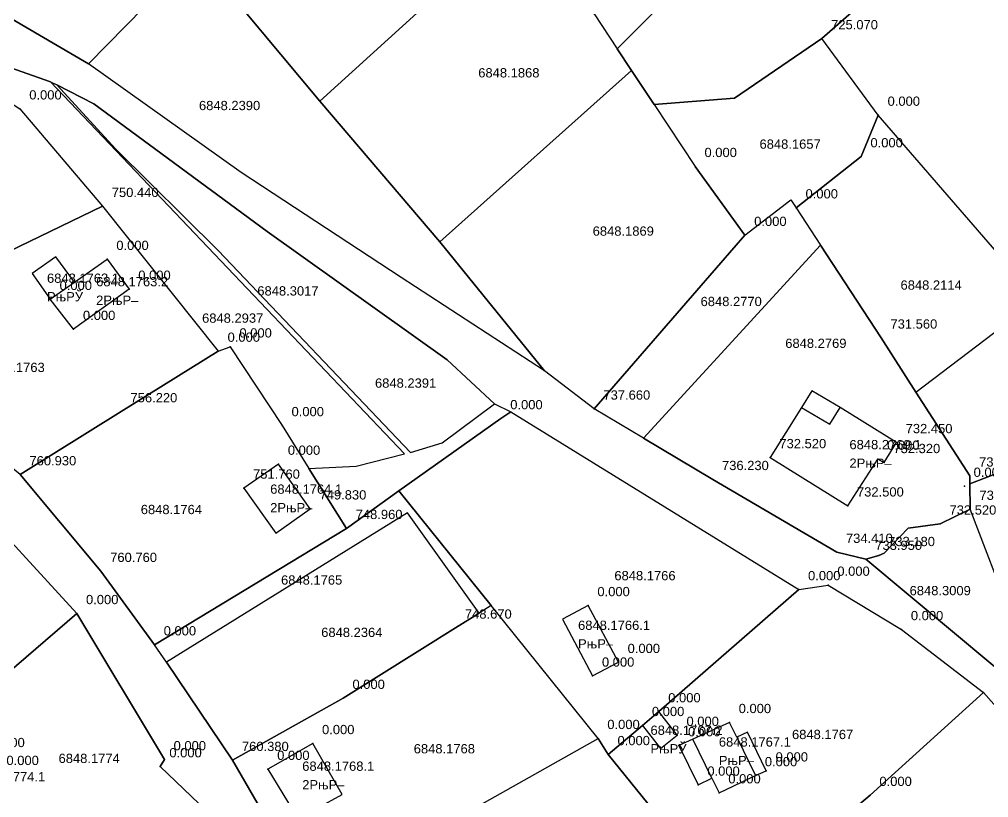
# Model space of a CAD drawing. Header units: metres. Extents: x 8504925 to 8509157, y 4588840 to 4591954.
# Drawn here: x 8505812 to 8505916.5, y 4590708.3 to 4590792.2 of the extents above; entities that cross this region are included whole.
import ezdxf

# ---------------------------------------------------------------- set-up
doc = ezdxf.new("R2010")
doc.units = ezdxf.units.M
for name, color, linetype in [('cad13', 30, 'Continuous'), ('cad140', 7, 'Continuous'), ('cad144', 7, 'Continuous'), ('cad146', 7, 'Continuous'), ('cad22', 7, 'Continuous'), ('cad_cont_1', 30, 'Continuous'), ('cad_cont_2', 7, 'Continuous'), ('points', 1, 'Continuous'), ('texts', 7, 'Continuous')]:
    doc.layers.add(name, color=color, linetype=linetype)
doc.styles.get("Standard").update_dxf_attribs({"font": 'arial.ttf'})

msp = doc.modelspace()

# ---------------------------------------------------------------- linework, layer by layer
at = {"layer": 'cad13'}
for points in [[(8505817.91, 4590763.87), (8505815.9, 4590766.61), (8505813.33, 4590764.8), (8505815.29, 4590762.03)], [(8505817.91, 4590763.87), (8505821.41, 4590766.35), (8505823.78, 4590763.13), (8505817.81, 4590758.8), (8505815.29, 4590762.03)], [(8505815.29, 4590762.03), (8505817.91, 4590763.87)], [(8505892.93, 4590744.97), (8505901.3, 4590739.76), (8505904.55, 4590744.8), (8505905.23, 4590744.44), (8505906.55, 4590746.59), (8505900.497, 4590750.369), (8505897.44, 4590752.169), (8505896.315, 4590750.373), (8505892.93, 4590744.97)], [(8505839.63, 4590736.8), (8505843.33, 4590739.44), (8505839.91, 4590744.26), (8505836.16, 4590741.68), (8505839.63, 4590736.8)], [(8505873.79, 4590721.41), (8505876.56, 4590722.88), (8505873.3, 4590729.01), (8505870.54, 4590727.53), (8505873.79, 4590721.41)], [(8505879.18, 4590716.08), (8505881.1, 4590713.6), (8505882.91, 4590715.02), (8505880.94, 4590717.56)], [(8505886.65, 4590710.38), (8505887.42, 4590708.82), (8505891.36, 4590710.67), (8505892.52, 4590711.18), (8505890.48, 4590715.35), (8505889.33, 4590714.79), (8505888.54, 4590716.4), (8505884.59, 4590714.59), (8505883.08, 4590713.9), (8505885.16, 4590709.65), (8505886.65, 4590710.38)], [(8505842, 4590706.02), (8505841.57, 4590705.8), (8505842.33, 4590704.4), (8505844.89, 4590705.78), (8505844.13, 4590707.19), (8505846.77, 4590708.62), (8505843.6, 4590714.13), (8505838.76, 4590711.35), (8505842, 4590706.02)]]:
    msp.add_lwpolyline(points, dxfattribs=at)
at = {"layer": 'cad140'}
for points in [[(8505904.91, 4590757.87), (8505908.659, 4590752.033)], [(8505908.659, 4590752.033), (8505914.47, 4590742.99), (8505914.48, 4590742.114)], [(8505879.29, 4590747.037), (8505873.95, 4590750.21)], [(8505903.27, 4590734), (8505900.11, 4590734.76), (8505886.74, 4590742.61), (8505879.29, 4590747.037)], [(8505914.48, 4590742.114), (8505914.51, 4590739.4)], [(8505914.51, 4590739.4), (8505911.28, 4590737.81)], [(8505904.66, 4590734.41), (8505903.27, 4590734)]]:
    msp.add_lwpolyline(points, dxfattribs=at)
at = {"layer": 'cad144'}
for points in [[(8505898.51, 4590790.15), (8505913.37, 4590803.2)], [(8505873.95, 4590792.82), (8505876.435, 4590789.056)], [(8505904.6, 4590781.9), (8505898.51, 4590790.15)], [(8505802.14, 4590789.01), (8505812.02, 4590782.58), (8505820.92, 4590772.06)], [(8505876.435, 4590789.056), (8505877.991, 4590786.708)], [(8505877.991, 4590786.708), (8505880.427, 4590783.034)], [(8505880.427, 4590783.034), (8505884.85, 4590776.37)], [(8505904.6, 4590781.9), (8505902.75, 4590777.42), (8505895.75, 4590771.91)], [(8505921.79, 4590762.01), (8505904.6, 4590781.9)], [(8505890.21, 4590768.94), (8505884.85, 4590776.37)], [(8505793.04, 4590758.04), (8505804.03, 4590763.91), (8505820.92, 4590772.06)], [(8505820.92, 4590772.06), (8505833.41, 4590756.45)], [(8505890.21, 4590768.94), (8505895.17, 4590772.772)], [(8505873.95, 4590750.21), (8505890.21, 4590768.94)], [(8505812.04, 4590743.12), (8505801.02, 4590752.09), (8505793.04, 4590758.04)], [(8505812.04, 4590743.12), (8505822.94, 4590749.92), (8505833.41, 4590756.45)], [(8505833.41, 4590756.45), (8505834.69, 4590756.91), (8505840.31, 4590748.42), (8505843.192, 4590743.799)], [(8505852.89, 4590741.36), (8505863.9, 4590749.17), (8505864.97, 4590749.91)], [(8505864.97, 4590749.91), (8505896.02, 4590730.73)], [(8505798.74, 4590748.61), (8505805.99, 4590741.36), (8505818.14, 4590728.15)], [(8505914.48, 4590742.114), (8505919.98, 4590744.26), (8505930.45, 4590748.83), (8505933.575, 4590745.714)], [(8505843.192, 4590743.799), (8505847.23, 4590737.33)], [(8505812.04, 4590743.12), (8505820.75, 4590732.7), (8505826.52, 4590724.78)], [(8505847.23, 4590737.33), (8505852.89, 4590741.36)], [(8505862.85, 4590728.99), (8505852.89, 4590741.36)], [(8505926.1, 4590714.95), (8505918.99, 4590727.69), (8505914.51, 4590739.4)], [(8505826.52, 4590724.78), (8505847.23, 4590737.33)], [(8505896.02, 4590730.73), (8505899.18, 4590731.21), (8505907.11, 4590726.42), (8505915.95, 4590719.62)], [(8505880.94, 4590717.56), (8505896.02, 4590730.73)], [(8505799.62, 4590712.22), (8505818.14, 4590728.15)], [(8505818.14, 4590728.15), (8505827.59, 4590712.39), (8505827.13, 4590711.63), (8505833.04, 4590705.99)], [(8505874.37, 4590714.68), (8505862.85, 4590728.99)], [(8505859.01, 4590726.59), (8505846.88, 4590719.01), (8505834.96, 4590712.31)], [(8505827.808, 4590722.892), (8505826.52, 4590724.78)], [(8505834.96, 4590712.31), (8505827.808, 4590722.892)], [(8505915.95, 4590719.62), (8505903.72, 4590708.54), (8505891.29, 4590698.05)], [(8505915.95, 4590719.62), (8505928.37, 4590705.55)], [(8505875.47, 4590712.94), (8505879.18, 4590716.08)], [(8505843.61, 4590697.35), (8505874.37, 4590714.68)], [(8505875.47, 4590712.94), (8505874.37, 4590714.68)], [(8505884.79, 4590701.45), (8505875.47, 4590712.94)], [(8505843.61, 4590697.35), (8505834.96, 4590712.31)]]:
    msp.add_lwpolyline(points, dxfattribs=at)
at = {"layer": 'cad146'}
for points in [[(8505876.435, 4590789.056), (8505899.528, 4590812.127)], [(8505844.37, 4590783.39), (8505864.139, 4590801.38)], [(8505819.42, 4590787.41), (8505796.16, 4590801.07)], [(8505819.42, 4590787.41), (8505831.46, 4590799.71)], [(8505844.37, 4590783.39), (8505835.96, 4590793.46), (8505831.46, 4590799.71)], [(8505802.82, 4590789.89), (8505815.3, 4590785.49)], [(8505880.427, 4590783.034), (8505889.1, 4590783.71), (8505898.51, 4590790.15)], [(8505868.59, 4590754.3), (8505853.14, 4590764.39), (8505835.89, 4590775.72), (8505819.42, 4590787.41)], [(8505857.31, 4590768.22), (8505877.991, 4590786.708)], [(8505843.192, 4590743.799), (8505848.28, 4590744.05), (8505853.49, 4590745.35), (8505815.3, 4590785.49)], [(8505815.3, 4590785.49), (8505816.01, 4590785.16)], [(8505816.01, 4590785.16), (8505822.37, 4590778.24), (8505833.38, 4590767.28), (8505854.13, 4590745.51), (8505857.57, 4590746.55), (8505863.19, 4590750.74)], [(8505816.01, 4590785.16), (8505819.98, 4590783.1), (8505838.68, 4590769.33), (8505858.09, 4590755.51), (8505863.19, 4590750.74)], [(8505857.31, 4590768.22), (8505844.37, 4590783.39)], [(8505895.17, 4590772.772), (8505895.75, 4590771.91)], [(8505895.75, 4590771.91), (8505898.372, 4590767.873)], [(8505868.59, 4590754.3), (8505857.31, 4590768.22)], [(8505898.372, 4590767.873), (8505879.29, 4590747.037)], [(8505904.91, 4590757.87), (8505898.372, 4590767.873)], [(8505908.659, 4590752.033), (8505921.79, 4590762.01)], [(8505873.95, 4590750.21), (8505868.59, 4590754.3)], [(8505863.19, 4590750.74), (8505864.97, 4590749.91)], [(8505861.54, 4590728.172), (8505853.808, 4590739.01), (8505827.808, 4590722.892)], [(8505904.66, 4590734.41), (8505905.24, 4590734.65), (8505907.81, 4590737.36), (8505911.28, 4590737.81)], [(8505926.1, 4590714.95), (8505903.27, 4590734)], [(8505859.01, 4590726.59), (8505861.54, 4590728.172)], [(8505862.85, 4590728.99), (8505861.54, 4590728.172)], [(8505880.94, 4590717.56), (8505879.18, 4590716.08)]]:
    msp.add_lwpolyline(points, dxfattribs=at)
at = {"layer": 'cad22'}
for points in [[(8505896.315, 4590750.373), (8505899.375, 4590748.57), (8505900.497, 4590750.369)], [(8505886.65, 4590710.38), (8505884.59, 4590714.59)], [(8505889.33, 4590714.79), (8505891.36, 4590710.67)]]:
    msp.add_lwpolyline(points, dxfattribs=at)
at = {"layer": 'cad_cont_1'}
for points in [[(8505815.29, 4590762.03), (8505817.91, 4590763.87), (8505817.91, 4590763.87), (8505815.9, 4590766.61), (8505813.33, 4590764.8), (8505815.29, 4590762.03)], [(8505815.29, 4590762.03), (8505817.91, 4590763.87), (8505817.91, 4590763.87), (8505821.41, 4590766.35), (8505823.78, 4590763.13), (8505817.81, 4590758.8), (8505815.29, 4590762.03)], [(8505892.93, 4590744.97), (8505901.3, 4590739.76), (8505904.55, 4590744.8), (8505905.23, 4590744.44), (8505906.55, 4590746.59), (8505900.497, 4590750.369), (8505897.44, 4590752.169), (8505896.315, 4590750.373), (8505892.93, 4590744.97)], [(8505839.63, 4590736.8), (8505843.33, 4590739.44), (8505839.91, 4590744.26), (8505836.16, 4590741.68), (8505839.63, 4590736.8)], [(8505873.79, 4590721.41), (8505876.56, 4590722.88), (8505873.3, 4590729.01), (8505870.54, 4590727.53), (8505873.79, 4590721.41)], [(8505880.94, 4590717.56), (8505879.18, 4590716.08), (8505879.18, 4590716.08), (8505881.1, 4590713.6), (8505882.91, 4590715.02), (8505880.94, 4590717.56)], [(8505886.65, 4590710.38), (8505887.42, 4590708.82), (8505891.36, 4590710.67), (8505892.52, 4590711.18), (8505890.48, 4590715.35), (8505889.33, 4590714.79), (8505888.54, 4590716.4), (8505884.59, 4590714.59), (8505883.08, 4590713.9), (8505885.16, 4590709.65), (8505886.65, 4590710.38)], [(8505842, 4590706.02), (8505841.57, 4590705.8), (8505842.33, 4590704.4), (8505844.89, 4590705.78), (8505844.13, 4590707.19), (8505846.77, 4590708.62), (8505843.6, 4590714.13), (8505838.76, 4590711.35), (8505842, 4590706.02)]]:
    msp.add_lwpolyline(points, dxfattribs=at)
at = {"layer": 'cad_cont_2'}
for points in [[(8505811.19, 4590830.24), (8505796.16, 4590801.07), (8505796.16, 4590801.07), (8505819.42, 4590787.41), (8505819.42, 4590787.41), (8505831.46, 4590799.71), (8505831.46, 4590799.71), (8505841.17, 4590808.9), (8505841.17, 4590808.9), (8505828.47, 4590822.95), (8505828.47, 4590822.95), (8505823.982, 4590818.094), (8505812.109, 4590829.368), (8505812.109, 4590829.368), (8505811.19, 4590830.24)], [(8505864.139, 4590801.38), (8505873.95, 4590792.82), (8505873.95, 4590792.82), (8505876.435, 4590789.056), (8505876.435, 4590789.056), (8505899.528, 4590812.127), (8505899.528, 4590812.127), (8505889.17, 4590818.5), (8505889.17, 4590818.5), (8505884.42, 4590822.83), (8505884.42, 4590822.83), (8505864.139, 4590801.38)], [(8505844.37, 4590783.39), (8505835.96, 4590793.46), (8505831.46, 4590799.71), (8505831.46, 4590799.71), (8505841.17, 4590808.9), (8505841.17, 4590808.9), (8505847.492, 4590815.921), (8505847.492, 4590815.921), (8505849.62, 4590814.08), (8505849.62, 4590814.08), (8505864.139, 4590801.38), (8505864.139, 4590801.38), (8505844.37, 4590783.39)], [(8505876.435, 4590789.056), (8505899.528, 4590812.127), (8505899.528, 4590812.127), (8505900.64, 4590811.46), (8505913.37, 4590803.2), (8505913.37, 4590803.2), (8505898.51, 4590790.15), (8505898.51, 4590790.15), (8505889.1, 4590783.71), (8505880.427, 4590783.034), (8505880.427, 4590783.034), (8505877.991, 4590786.708), (8505877.991, 4590786.708), (8505876.435, 4590789.056)], [(8505904.6, 4590781.9), (8505898.51, 4590790.15), (8505898.51, 4590790.15), (8505913.37, 4590803.2), (8505913.37, 4590803.2), (8505917.766, 4590798.489), (8505917.766, 4590798.489), (8505922.43, 4590793.5), (8505930.96, 4590782.51), (8505937.13, 4590774.81), (8505936.75, 4590774.23), (8505936.75, 4590774.23), (8505921.79, 4590762.01), (8505921.79, 4590762.01), (8505904.6, 4590781.9)], [(8505844.37, 4590783.39), (8505864.139, 4590801.38), (8505864.139, 4590801.38), (8505873.95, 4590792.82), (8505873.95, 4590792.82), (8505876.435, 4590789.056), (8505876.435, 4590789.056), (8505877.991, 4590786.708), (8505877.991, 4590786.708), (8505857.31, 4590768.22), (8505857.31, 4590768.22), (8505844.37, 4590783.39)], [(8505926.1, 4590714.95), (8505903.27, 4590734), (8505903.27, 4590734), (8505900.11, 4590734.76), (8505886.74, 4590742.61), (8505879.29, 4590747.037), (8505879.29, 4590747.037), (8505873.95, 4590750.21), (8505873.95, 4590750.21), (8505868.59, 4590754.3), (8505868.59, 4590754.3), (8505853.14, 4590764.39), (8505835.89, 4590775.72), (8505819.42, 4590787.41), (8505819.42, 4590787.41), (8505796.16, 4590801.07)], [(8505819.42, 4590787.41), (8505831.46, 4590799.71), (8505831.46, 4590799.71), (8505835.96, 4590793.46), (8505844.37, 4590783.39), (8505844.37, 4590783.39), (8505857.31, 4590768.22), (8505857.31, 4590768.22), (8505868.59, 4590754.3), (8505868.59, 4590754.3), (8505853.14, 4590764.39), (8505835.89, 4590775.72), (8505819.42, 4590787.41)], [(8505802.14, 4590789.01), (8505812.02, 4590782.58), (8505820.92, 4590772.06), (8505820.92, 4590772.06), (8505833.41, 4590756.45), (8505833.41, 4590756.45), (8505834.69, 4590756.91), (8505840.31, 4590748.42), (8505843.192, 4590743.799), (8505843.192, 4590743.799), (8505848.28, 4590744.05), (8505853.49, 4590745.35), (8505815.3, 4590785.49), (8505815.3, 4590785.49), (8505802.82, 4590789.89), (8505802.82, 4590789.89), (8505802.14, 4590789.01)], [(8505802.82, 4590789.89), (8505815.3, 4590785.49), (8505815.3, 4590785.49), (8505816.01, 4590785.16), (8505816.01, 4590785.16), (8505819.98, 4590783.1), (8505838.68, 4590769.33), (8505858.09, 4590755.51), (8505863.19, 4590750.74), (8505863.19, 4590750.74), (8505864.97, 4590749.91), (8505864.97, 4590749.91), (8505896.02, 4590730.73), (8505896.02, 4590730.73), (8505899.18, 4590731.21), (8505907.11, 4590726.42), (8505915.95, 4590719.62), (8505915.95, 4590719.62), (8505928.37, 4590705.55)], [(8505880.427, 4590783.034), (8505884.85, 4590776.37), (8505884.85, 4590776.37), (8505890.21, 4590768.94), (8505890.21, 4590768.94), (8505895.17, 4590772.772), (8505895.17, 4590772.772), (8505895.75, 4590771.91), (8505895.75, 4590771.91), (8505902.75, 4590777.42), (8505904.6, 4590781.9), (8505904.6, 4590781.9), (8505898.51, 4590790.15), (8505898.51, 4590790.15), (8505889.1, 4590783.71), (8505880.427, 4590783.034)], [(8505778.51, 4590769.61), (8505789.99, 4590779.61), (8505802.14, 4590789.01), (8505802.14, 4590789.01), (8505812.02, 4590782.58), (8505820.92, 4590772.06), (8505820.92, 4590772.06), (8505804.03, 4590763.91), (8505793.04, 4590758.04), (8505793.04, 4590758.04), (8505778.51, 4590769.61)], [(8505857.31, 4590768.22), (8505877.991, 4590786.708), (8505877.991, 4590786.708), (8505880.427, 4590783.034), (8505880.427, 4590783.034), (8505884.85, 4590776.37), (8505884.85, 4590776.37), (8505890.21, 4590768.94), (8505890.21, 4590768.94), (8505873.95, 4590750.21), (8505873.95, 4590750.21), (8505868.59, 4590754.3), (8505868.59, 4590754.3), (8505857.31, 4590768.22)], [(8505843.192, 4590743.799), (8505848.28, 4590744.05), (8505853.49, 4590745.35), (8505815.3, 4590785.49), (8505815.3, 4590785.49), (8505816.01, 4590785.16), (8505816.01, 4590785.16), (8505822.37, 4590778.24), (8505833.38, 4590767.28), (8505854.13, 4590745.51), (8505857.57, 4590746.55), (8505863.19, 4590750.74), (8505863.19, 4590750.74), (8505864.97, 4590749.91), (8505864.97, 4590749.91), (8505863.9, 4590749.17), (8505852.89, 4590741.36), (8505852.89, 4590741.36), (8505847.23, 4590737.33), (8505847.23, 4590737.33), (8505843.192, 4590743.799)], [(8505816.01, 4590785.16), (8505822.37, 4590778.24), (8505833.38, 4590767.28), (8505854.13, 4590745.51), (8505857.57, 4590746.55), (8505863.19, 4590750.74), (8505863.19, 4590750.74), (8505858.09, 4590755.51), (8505838.68, 4590769.33), (8505819.98, 4590783.1), (8505816.01, 4590785.16)], [(8505904.6, 4590781.9), (8505902.75, 4590777.42), (8505895.75, 4590771.91), (8505895.75, 4590771.91), (8505898.372, 4590767.873), (8505898.372, 4590767.873), (8505904.91, 4590757.87), (8505904.91, 4590757.87), (8505908.659, 4590752.033), (8505908.659, 4590752.033), (8505921.79, 4590762.01), (8505921.79, 4590762.01), (8505904.6, 4590781.9)], [(8505908.659, 4590752.033), (8505921.79, 4590762.01), (8505921.79, 4590762.01), (8505936.75, 4590774.23), (8505936.75, 4590774.23), (8505946.43, 4590764.03), (8505956.7, 4590758.41), (8505956.7, 4590758.41), (8505946.63, 4590752.71), (8505934.93, 4590746.4), (8505934.93, 4590746.4), (8505933.575, 4590745.714), (8505933.575, 4590745.714), (8505930.45, 4590748.83), (8505919.98, 4590744.26), (8505914.48, 4590742.114), (8505914.48, 4590742.114), (8505914.47, 4590742.99), (8505908.659, 4590752.033)], [(8505793.04, 4590758.04), (8505804.03, 4590763.91), (8505820.92, 4590772.06), (8505820.92, 4590772.06), (8505833.41, 4590756.45), (8505833.41, 4590756.45), (8505822.94, 4590749.92), (8505812.04, 4590743.12), (8505812.04, 4590743.12), (8505801.02, 4590752.09), (8505793.04, 4590758.04)], [(8505873.95, 4590750.21), (8505890.21, 4590768.94), (8505890.21, 4590768.94), (8505895.17, 4590772.772), (8505895.17, 4590772.772), (8505895.75, 4590771.91), (8505895.75, 4590771.91), (8505898.372, 4590767.873), (8505898.372, 4590767.873), (8505879.29, 4590747.037), (8505879.29, 4590747.037), (8505873.95, 4590750.21)], [(8505898.372, 4590767.873), (8505879.29, 4590747.037), (8505879.29, 4590747.037), (8505886.74, 4590742.61), (8505900.11, 4590734.76), (8505903.27, 4590734), (8505903.27, 4590734), (8505904.66, 4590734.41), (8505904.66, 4590734.41), (8505905.24, 4590734.65), (8505907.81, 4590737.36), (8505911.28, 4590737.81), (8505911.28, 4590737.81), (8505914.51, 4590739.4), (8505914.51, 4590739.4), (8505914.48, 4590742.114), (8505914.48, 4590742.114), (8505914.47, 4590742.99), (8505908.659, 4590752.033), (8505908.659, 4590752.033), (8505904.91, 4590757.87), (8505904.91, 4590757.87), (8505898.372, 4590767.873)], [(8505812.04, 4590743.12), (8505822.94, 4590749.92), (8505833.41, 4590756.45), (8505833.41, 4590756.45), (8505834.69, 4590756.91), (8505840.31, 4590748.42), (8505843.192, 4590743.799), (8505843.192, 4590743.799), (8505847.23, 4590737.33), (8505847.23, 4590737.33), (8505826.52, 4590724.78), (8505826.52, 4590724.78), (8505820.75, 4590732.7), (8505812.04, 4590743.12)], [(8505843.61, 4590697.35), (8505834.96, 4590712.31), (8505834.96, 4590712.31), (8505827.808, 4590722.892), (8505827.808, 4590722.892), (8505826.52, 4590724.78), (8505826.52, 4590724.78), (8505820.75, 4590732.7), (8505812.04, 4590743.12), (8505812.04, 4590743.12), (8505801.02, 4590752.09)], [(8505862.85, 4590728.99), (8505852.89, 4590741.36), (8505852.89, 4590741.36), (8505863.9, 4590749.17), (8505864.97, 4590749.91), (8505864.97, 4590749.91), (8505896.02, 4590730.73), (8505896.02, 4590730.73), (8505880.94, 4590717.56), (8505880.94, 4590717.56), (8505879.18, 4590716.08), (8505879.18, 4590716.08), (8505875.47, 4590712.94), (8505875.47, 4590712.94), (8505874.37, 4590714.68), (8505874.37, 4590714.68), (8505862.85, 4590728.99)], [(8505797.06, 4590714.75), (8505781.71, 4590731.93), (8505781.71, 4590731.93), (8505798.74, 4590748.61), (8505798.74, 4590748.61), (8505805.99, 4590741.36), (8505818.14, 4590728.15), (8505818.14, 4590728.15), (8505799.62, 4590712.22), (8505799.62, 4590712.22), (8505797.06, 4590714.75)], [(8505914.48, 4590742.114), (8505919.98, 4590744.26), (8505930.45, 4590748.83), (8505933.575, 4590745.714), (8505933.575, 4590745.714), (8505940.78, 4590738.55), (8505948.22, 4590730.69), (8505948.22, 4590730.69), (8505937.84, 4590723.14), (8505927.46, 4590715.73), (8505927.46, 4590715.73), (8505926.1, 4590714.95), (8505926.1, 4590714.95), (8505918.99, 4590727.69), (8505914.51, 4590739.4), (8505914.51, 4590739.4), (8505914.48, 4590742.114)], [(8505805.99, 4590741.36), (8505818.14, 4590728.15), (8505818.14, 4590728.15), (8505827.59, 4590712.39), (8505827.13, 4590711.63), (8505833.04, 4590705.99)], [(8505826.52, 4590724.78), (8505847.23, 4590737.33), (8505847.23, 4590737.33), (8505852.89, 4590741.36), (8505852.89, 4590741.36), (8505862.85, 4590728.99), (8505862.85, 4590728.99), (8505861.54, 4590728.172), (8505861.54, 4590728.172), (8505853.808, 4590739.01), (8505827.808, 4590722.892), (8505827.808, 4590722.892), (8505826.52, 4590724.78)], [(8505861.54, 4590728.172), (8505853.808, 4590739.01), (8505827.808, 4590722.892), (8505827.808, 4590722.892), (8505834.96, 4590712.31), (8505834.96, 4590712.31), (8505846.88, 4590719.01), (8505859.01, 4590726.59), (8505859.01, 4590726.59), (8505861.54, 4590728.172)], [(8505904.66, 4590734.41), (8505903.27, 4590734), (8505903.27, 4590734), (8505926.1, 4590714.95), (8505926.1, 4590714.95), (8505918.99, 4590727.69), (8505914.51, 4590739.4), (8505914.51, 4590739.4), (8505911.28, 4590737.81), (8505911.28, 4590737.81), (8505907.81, 4590737.36), (8505905.24, 4590734.65), (8505904.66, 4590734.41)], [(8505875.47, 4590712.94), (8505879.18, 4590716.08), (8505879.18, 4590716.08), (8505880.94, 4590717.56), (8505880.94, 4590717.56), (8505896.02, 4590730.73), (8505896.02, 4590730.73), (8505899.18, 4590731.21), (8505907.11, 4590726.42), (8505915.95, 4590719.62), (8505915.95, 4590719.62), (8505903.72, 4590708.54), (8505891.29, 4590698.05), (8505891.29, 4590698.05), (8505884.79, 4590701.45), (8505884.79, 4590701.45), (8505875.47, 4590712.94)], [(8505799.62, 4590712.22), (8505810.95, 4590695.46), (8505810.95, 4590695.46), (8505833.04, 4590705.99), (8505833.04, 4590705.99), (8505827.13, 4590711.63), (8505827.59, 4590712.39), (8505818.14, 4590728.15), (8505818.14, 4590728.15), (8505799.62, 4590712.22)], [(8505859.01, 4590726.59), (8505846.88, 4590719.01), (8505834.96, 4590712.31), (8505834.96, 4590712.31), (8505843.61, 4590697.35), (8505843.61, 4590697.35), (8505874.37, 4590714.68), (8505874.37, 4590714.68), (8505862.85, 4590728.99), (8505862.85, 4590728.99), (8505861.54, 4590728.172), (8505861.54, 4590728.172), (8505859.01, 4590726.59)], [(8505901.55, 4590691.99), (8505891.29, 4590698.05), (8505891.29, 4590698.05), (8505903.72, 4590708.54), (8505915.95, 4590719.62), (8505915.95, 4590719.62), (8505928.37, 4590705.55), (8505928.37, 4590705.55), (8505915.64, 4590694.49), (8505906.65, 4590686.98), (8505906.65, 4590686.98), (8505901.55, 4590691.99)], [(8505843.61, 4590697.35), (8505874.37, 4590714.68), (8505874.37, 4590714.68), (8505875.47, 4590712.94), (8505875.47, 4590712.94), (8505884.79, 4590701.45), (8505884.79, 4590701.45), (8505880.334, 4590698.865), (8505880.334, 4590698.865), (8505868.15, 4590691.81), (8505852.14, 4590682.23), (8505852.14, 4590682.23), (8505843.61, 4590697.35)]]:
    msp.add_lwpolyline(points, dxfattribs=at)
at = {"layer": 'points'}
for p in [(8505898.51, 4590790.15), (8505812.02, 4590782.58), (8505904.6, 4590781.9), (8505902.75, 4590777.42), (8505884.85, 4590776.37), (8505820.92, 4590772.06), (8505895.75, 4590771.91), (8505890.21, 4590768.94), (8505821.41, 4590766.35), (8505823.78, 4590763.13), (8505815.29, 4590762.03), (8505817.81, 4590758.8), (8505904.91, 4590757.87), (8505833.41, 4590756.45), (8505834.69, 4590756.91), (8505873.95, 4590750.21), (8505822.94, 4590749.92), (8505863.9, 4590749.17), (8505840.31, 4590748.42), (8505906.55, 4590746.59), (8505892.93, 4590744.97), (8505904.55, 4590744.8), (8505839.91, 4590744.26), (8505905.23, 4590744.44), (8505812.04, 4590743.12), (8505914.47, 4590742.99), (8505836.16, 4590741.68), (8505886.74, 4590742.61), (8505913.88, 4590741.88), (8505901.3, 4590739.76), (8505843.33, 4590739.44), (8505914.51, 4590739.4), (8505911.28, 4590737.81), (8505847.23, 4590737.33), (8505900.11, 4590734.76), (8505904.66, 4590734.41), (8505903.27, 4590734), (8505820.75, 4590732.7), (8505899.18, 4590731.21), (8505896.02, 4590730.73), (8505818.14, 4590728.15), (8505873.3, 4590729.01), (8505859.01, 4590726.59), (8505907.11, 4590726.42), (8505826.52, 4590724.78), (8505876.56, 4590722.88), (8505873.79, 4590721.41), (8505846.88, 4590719.01), (8505915.95, 4590719.62), (8505880.94, 4590717.56), (8505879.18, 4590716.08), (8505888.54, 4590716.4), (8505874.37, 4590714.68), (8505882.91, 4590715.02), (8505843.6, 4590714.13), (8505883.08, 4590713.9), (8505827.59, 4590712.39), (8505875.47, 4590712.94), (8505827.13, 4590711.63), (8505834.96, 4590712.31), (8505838.76, 4590711.35), (8505891.36, 4590710.67), (8505892.52, 4590711.18), (8505885.16, 4590709.65), (8505887.42, 4590708.82), (8505903.72, 4590708.54)]:
    msp.add_point(p, dxfattribs=at)

# ---------------------------------------------------------------- texts
at = {"layer": 'cad_cont_1'}
for s, p in [('6848.1763.1', (8505814.934, 4590763.808)), ('6848.1763.2', (8505820.234, 4590763.433)), ('6848.2769.1', (8505901.486, 4590745.861)), ('6848.1764.1', (8505839.007, 4590741.059)), ('6848.1766.1', (8505872.216, 4590726.376)), ('6848.1767.2', (8505880.027, 4590715.057)), ('6848.1767.1', (8505887.401, 4590713.792)), ('6848.1768.1', (8505842.465, 4590711.178)), ('6848.1774.1', (8505806.972, 4590710.04))]:
    msp.add_text(s, height=1, dxfattribs=at).set_placement(p)
at = {"layer": 'cad_cont_2'}
for s, p in [('6848.1868', (8505861.45, 4590785.96)), ('6848.2390', (8505831.328, 4590782.431)), ('6848.1657', (8505891.786, 4590778.27)), ('6848.1869', (8505873.79, 4590768.89)), ('6848.2114', (8505906.997, 4590763.068)), ('6848.3017', (8505837.62, 4590762.44)), ('6848.2770', (8505885.43, 4590761.298)), ('6848.2937', (8505831.661, 4590759.503)), ('6848.2769', (8505894.563, 4590756.789)), ('6848.1763', (8505808.086, 4590754.192)), ('6848.2391', (8505850.313, 4590752.495)), ('6848.1764', (8505825.047, 4590738.862)), ('6848.1765', (8505840.179, 4590731.259)), ('6848.1766', (8505876.13, 4590731.73)), ('6848.3009', (8505907.974, 4590730.113)), ('6848.2364', (8505844.51, 4590725.61)), ('6848.1767', (8505895.29, 4590714.6)), ('6848.1768', (8505854.49, 4590713.06)), ('6848.1774', (8505816.18, 4590712.02))]:
    msp.add_text(s, height=1, dxfattribs=at).set_placement(p)
at = {"layer": 'points'}
for s, p in [('725.070', (8505899.51, 4590791.15)), ('0.000', (8505813.02, 4590783.58)), ('0.000', (8505905.6, 4590782.9)), ('0.000', (8505903.75, 4590778.42)), ('0.000', (8505885.85, 4590777.37)), ('750.440', (8505821.92, 4590773.06)), ('0.000', (8505896.75, 4590772.91)), ('0.000', (8505891.21, 4590769.94)), ('0.000', (8505822.41, 4590767.35)), ('0.000', (8505824.78, 4590764.13)), ('0.000', (8505816.29, 4590763.03)), ('0.000', (8505818.81, 4590759.8)), ('731.560', (8505905.91, 4590758.87)), ('0.000', (8505834.41, 4590757.45)), ('0.000', (8505835.69, 4590757.91)), ('737.660', (8505874.95, 4590751.21)), ('756.220', (8505823.94, 4590750.92)), ('0.000', (8505864.9, 4590750.17)), ('0.000', (8505841.31, 4590749.42)), ('732.450', (8505907.55, 4590747.59)), ('732.520', (8505893.93, 4590745.97)), ('0.000', (8505840.91, 4590745.26)), ('0.000', (8505905.55, 4590745.8)), ('732.320', (8505906.23, 4590745.44)), ('760.930', (8505813.04, 4590744.12)), ('732.300', (8505915.47, 4590743.99)), ('736.230', (8505887.74, 4590743.61)), ('0.000', (8505914.88, 4590742.88)), ('751.760', (8505837.16, 4590742.68)), ('732.500', (8505902.3, 4590740.76)), ('749.830', (8505844.33, 4590740.44)), ('731.600', (8505915.51, 4590740.4)), ('732.520', (8505912.28, 4590738.81)), ('748.960', (8505848.23, 4590738.33)), ('734.410', (8505901.11, 4590735.76)), ('733.180', (8505905.66, 4590735.41)), ('733.950', (8505904.27, 4590735)), ('760.760', (8505821.75, 4590733.7)), ('0.000', (8505897.02, 4590731.73)), ('0.000', (8505900.18, 4590732.21)), ('0.000', (8505819.14, 4590729.15)), ('0.000', (8505874.3, 4590730.01)), ('748.670', (8505860.01, 4590727.59)), ('0.000', (8505908.11, 4590727.42)), ('0.000', (8505827.52, 4590725.78)), ('0.000', (8505877.56, 4590723.88)), ('0.000', (8505874.79, 4590722.41)), ('0.000', (8505847.88, 4590720.01)), ('0.000', (8505881.94, 4590718.56)), ('0.000', (8505880.18, 4590717.08)), ('0.000', (8505889.54, 4590717.4)), ('0.000', (8505875.37, 4590715.68)), ('0.000', (8505883.91, 4590716.02)), ('0.000', (8505844.6, 4590715.13)), ('0.000', (8505884.08, 4590714.9)), ('0.000', (8505809.04, 4590713.73)), ('0.000', (8505876.47, 4590713.94)), ('0.000', (8505828.13, 4590712.63)), ('0.000', (8505828.59, 4590713.39)), ('760.380', (8505835.96, 4590713.31)), ('0.000', (8505810.56, 4590711.8)), ('0.000', (8505839.76, 4590712.35)), ('0.000', (8505892.36, 4590711.67)), ('0.000', (8505893.52, 4590712.18)), ('0.000', (8505886.16, 4590710.65)), ('0.000', (8505888.42, 4590709.82)), ('0.000', (8505904.72, 4590709.54))]:
    msp.add_text(s, height=1, dxfattribs=at).set_placement(p)
at = {"layer": 'texts'}
for s, p in [('РњРЎ', (8505814.934, 4590761.808)), ('2РњР–', (8505820.234, 4590761.433)), ('2РњР–', (8505901.486, 4590743.861)), ('2РњР–', (8505839.007, 4590739.059)), ('РњР–', (8505872.216, 4590724.376)), ('РњРЎ', (8505880.027, 4590713.057)), ('РњР–', (8505887.401, 4590711.792)), ('2РњР–', (8505842.465, 4590709.178))]:
    msp.add_text(s, height=1, dxfattribs=at).set_placement(p)

doc.saveas('drawing.dxf')
